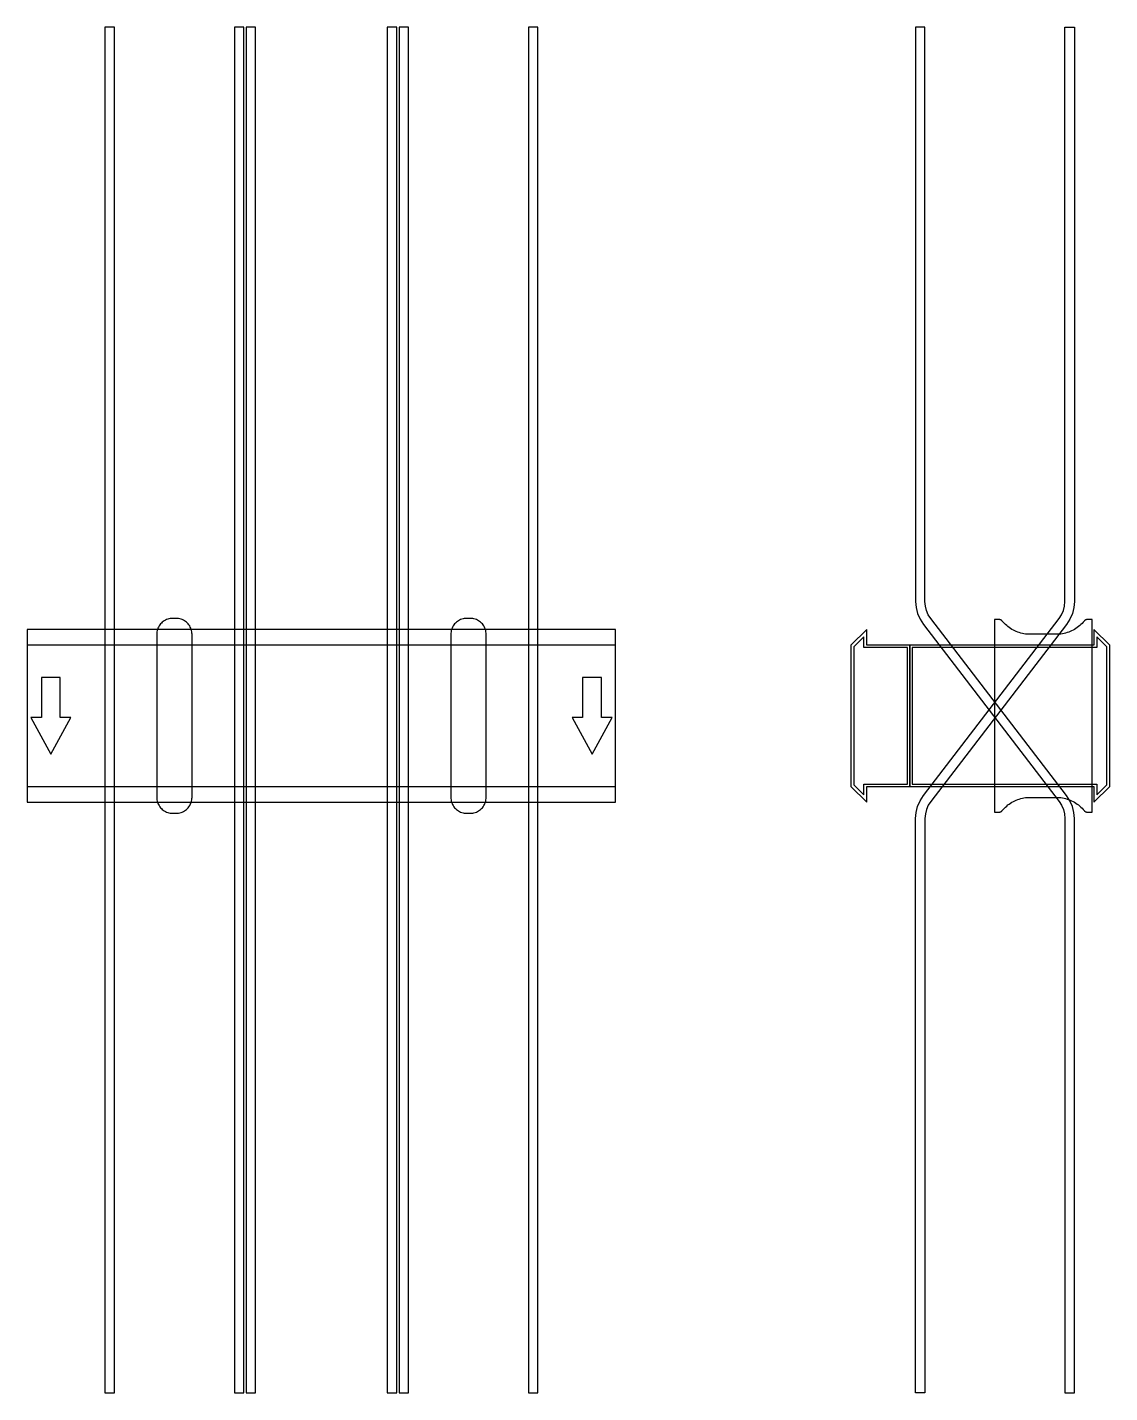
# Model space of a CAD drawing. Extents: x 0 to 920, y -575 to 585.
import ezdxf

# ---------------------------------------------------------------- set-up
doc = ezdxf.new("R2010")
doc.units = 0
doc.layers.add('Halfen', color=7, linetype='CONTINUOUS')

msp = doc.modelspace()

# ---------------------------------------------------------------- linework, layer by layer
at = {"layer": 'Halfen', "color": 7}
for points in [[(74, -575.304), (74, 585.215), (66, 585.215), (66, -575.304)], [(184, -575.304), (184, 585.215), (176, 585.215), (176, -575.304)], [(194, -575.304), (194, 585.215), (186, 585.215), (186, -575.304)], [(314, -575.304), (314, 585.215), (306, 585.215), (306, -575.304)], [(324, -575.304), (324, 585.215), (316, 585.215), (316, -575.304)], [(434, -575.304), (434, 585.215), (426, 585.215), (426, -575.304)], [(890, -575.304), (890, -87.304), (889.573, -82.091), (888.302, -77.018), (886.221, -72.219), (883.387, -67.824), (767.96, 82.605), (765.834, 85.902), (764.274, 89.501), (763.321, 93.306), (763, 97.215), (763, 585.215), (755, 585.215), (755, 97.215), (755.427, 92.002), (756.698, 86.929), (758.779, 82.13), (761.613, 77.735), (877.04, -72.694), (879.166, -75.99), (880.726, -79.589), (881.679, -83.394), (882, -87.304), (882, -575.304)], [(755, -575.304), (755, -87.304), (755.427, -82.091), (756.698, -77.018), (758.779, -72.219), (761.613, -67.824), (877.04, 82.605), (879.166, 85.902), (880.726, 89.501), (881.679, 93.306), (882, 97.215), (882, 585.215), (890, 585.215), (890, 97.215), (889.573, 92.002), (888.302, 86.929), (886.221, 82.13), (883.387, 77.735), (767.96, -72.694), (765.834, -75.99), (764.274, -79.589), (763.321, -83.394), (763, -87.304), (763, -575.304)], [(140, -69.3), (140, -56.8), (140, 69.3), (139.958, 70.359), (139.834, 71.412), (139.627, 72.452), (139.339, 73.472), (138.972, 74.466), (138.529, 75.429), (138.011, 76.354), (137.422, 77.235), (136.765, 78.068), (136.046, 78.846), (135.268, 79.565), (134.435, 80.222), (133.554, 80.811), (132.629, 81.329), (131.666, 81.772), (130.672, 82.139), (129.652, 82.427), (128.612, 82.634), (127.559, 82.758), (126.5, 82.8), (123.5, 82.8), (122.441, 82.758), (121.388, 82.634), (120.348, 82.427), (119.328, 82.139), (118.334, 81.772), (117.371, 81.329), (116.446, 80.811), (115.565, 80.222), (114.732, 79.565), (113.954, 78.846), (113.235, 78.068), (112.578, 77.235), (111.989, 76.354), (111.471, 75.429), (111.028, 74.466), (110.661, 73.472), (110.373, 72.452), (110.166, 71.412), (110.042, 70.359), (110, 69.3), (110, -56.8), (110, -69.3), (110.042, -70.359), (110.166, -71.412), (110.373, -72.452), (110.661, -73.472), (111.028, -74.466), (111.471, -75.429), (111.989, -76.354), (112.578, -77.235), (113.235, -78.068), (113.954, -78.846), (114.732, -79.565), (115.565, -80.222), (116.446, -80.811), (117.371, -81.329), (118.334, -81.772), (119.328, -82.139), (120.348, -82.427), (121.388, -82.634), (122.441, -82.758), (123.5, -82.8), (126.5, -82.8), (127.559, -82.758), (128.612, -82.634), (129.652, -82.427), (130.672, -82.139), (131.666, -81.772), (132.629, -81.329), (133.554, -80.811), (134.435, -80.222), (135.268, -79.565), (136.046, -78.846), (136.765, -78.068), (137.422, -77.235), (138.011, -76.354), (138.529, -75.429), (138.972, -74.466), (139.339, -73.472), (139.627, -72.452), (139.834, -71.412), (139.958, -70.359), (140, -69.3)], [(390, -69.3), (390, -56.8), (390, 69.3), (389.958, 70.359), (389.834, 71.412), (389.627, 72.452), (389.339, 73.472), (388.972, 74.466), (388.529, 75.429), (388.011, 76.354), (387.422, 77.235), (386.765, 78.068), (386.046, 78.846), (385.268, 79.565), (384.435, 80.222), (383.554, 80.811), (382.629, 81.329), (381.666, 81.772), (380.672, 82.139), (379.652, 82.427), (378.612, 82.634), (377.559, 82.758), (376.5, 82.8), (373.5, 82.8), (372.441, 82.758), (371.388, 82.634), (370.348, 82.427), (369.328, 82.139), (368.334, 81.772), (367.371, 81.329), (366.446, 80.811), (365.565, 80.222), (364.732, 79.565), (363.954, 78.846), (363.235, 78.068), (362.578, 77.235), (361.989, 76.354), (361.471, 75.429), (361.028, 74.466), (360.661, 73.472), (360.373, 72.452), (360.166, 71.412), (360.042, 70.359), (360, 69.3), (360, -56.8), (360, -69.3), (360.042, -70.359), (360.166, -71.412), (360.373, -72.452), (360.661, -73.472), (361.028, -74.466), (361.471, -75.429), (361.989, -76.354), (362.578, -77.235), (363.235, -78.068), (363.954, -78.846), (364.732, -79.565), (365.565, -80.222), (366.446, -80.811), (367.371, -81.329), (368.334, -81.772), (369.328, -82.139), (370.348, -82.427), (371.388, -82.634), (372.441, -82.758), (373.5, -82.8), (376.5, -82.8), (377.559, -82.758), (378.612, -82.634), (379.652, -82.427), (380.672, -82.139), (381.666, -81.772), (382.629, -81.329), (383.554, -80.811), (384.435, -80.222), (385.268, -79.565), (386.046, -78.846), (386.765, -78.068), (387.422, -77.235), (388.011, -76.354), (388.529, -75.429), (388.972, -74.466), (389.339, -73.472), (389.627, -72.452), (389.834, -71.412), (389.958, -70.359), (390, -69.3)], [(905, -81.8), (905, 81.8), (901, 81.8), (900.846, 81.797), (900.691, 81.786), (900.538, 81.769), (900.385, 81.746), (900.234, 81.715), (900.084, 81.678), (899.936, 81.634), (899.789, 81.584), (899.646, 81.527), (899.505, 81.464), (899.366, 81.395), (899.231, 81.32), (899.1, 81.239), (898.972, 81.153), (898.848, 81.06), (898.728, 80.963), (898.613, 80.86), (898.502, 80.752), (898.397, 80.639), (898.296, 80.522), (897.41, 79.491), (896.479, 78.5), (895.505, 77.551), (894.491, 76.646), (893.437, 75.787), (892.347, 74.975), (891.222, 74.211), (890.064, 73.499), (888.876, 72.838), (887.66, 72.23), (886.418, 71.676), (885.153, 71.178), (883.867, 70.736), (882.563, 70.351), (881.243, 70.024), (879.911, 69.756), (878.567, 69.547), (877.216, 69.397), (875.859, 69.307), (874.5, 69.277), (852.5, 69.277), (851.141, 69.307), (849.784, 69.397), (848.433, 69.547), (847.089, 69.756), (845.757, 70.024), (844.437, 70.351), (843.133, 70.736), (841.847, 71.178), (840.582, 71.676), (839.34, 72.23), (838.124, 72.838), (836.936, 73.499), (835.778, 74.211), (834.653, 74.975), (833.563, 75.787), (832.509, 76.646), (831.495, 77.551), (830.521, 78.5), (829.59, 79.491), (828.704, 80.522), (828.603, 80.639), (828.498, 80.752), (828.387, 80.86), (828.272, 80.963), (828.152, 81.06), (828.028, 81.153), (827.9, 81.239), (827.769, 81.32), (827.634, 81.395), (827.495, 81.464), (827.354, 81.527), (827.211, 81.584), (827.064, 81.634), (826.916, 81.678), (826.766, 81.715), (826.615, 81.746), (826.462, 81.769), (826.309, 81.786), (826.154, 81.797), (826, 81.8), (822, 81.8), (822, -81.8), (826, -81.8), (826.154, -81.797), (826.309, -81.786), (826.462, -81.769), (826.615, -81.746), (826.766, -81.715), (826.916, -81.678), (827.064, -81.634), (827.211, -81.584), (827.354, -81.527), (827.495, -81.464), (827.634, -81.395), (827.769, -81.32), (827.9, -81.239), (828.028, -81.153), (828.152, -81.06), (828.272, -80.963), (828.387, -80.86), (828.498, -80.752), (828.603, -80.639), (828.704, -80.522), (829.59, -79.491), (830.521, -78.5), (831.495, -77.551), (832.509, -76.646), (833.563, -75.787), (834.653, -74.975), (835.778, -74.211), (836.936, -73.499), (838.124, -72.838), (839.34, -72.23), (840.582, -71.676), (841.847, -71.178), (843.133, -70.736), (844.437, -70.351), (845.757, -70.024), (847.089, -69.756), (848.433, -69.547), (849.784, -69.397), (851.141, -69.307), (852.5, -69.277), (874.5, -69.277), (875.859, -69.307), (877.216, -69.397), (878.567, -69.547), (879.911, -69.756), (881.243, -70.024), (882.563, -70.351), (883.867, -70.736), (885.153, -71.178), (886.418, -71.676), (887.66, -72.23), (888.876, -72.838), (890.064, -73.499), (891.222, -74.211), (892.347, -74.975), (893.437, -75.787), (894.491, -76.646), (895.505, -77.551), (896.479, -78.5), (897.41, -79.491), (898.296, -80.522), (898.397, -80.639), (898.502, -80.752), (898.613, -80.86), (898.728, -80.963), (898.848, -81.06), (898.972, -81.153), (899.1, -81.239), (899.231, -81.32), (899.366, -81.395), (899.505, -81.464), (899.646, -81.527), (899.789, -81.584), (899.936, -81.634), (900.084, -81.678), (900.234, -81.715), (900.385, -81.746), (900.538, -81.769), (900.691, -81.786), (900.846, -81.797), (901, -81.8)], [(0, -73.5), (500, -73.5), (500, 73.5), (0, 73.5)], [(750, -60), (750, 60), (713.5, 60), (713.5, 73.5), (700, 60), (700, -60), (713.5, -73.5), (713.5, -60)], [(920, -60), (920, 60), (906.5, 73.5), (906.5, 60), (750, 60), (750, -60), (906.5, -60), (906.5, -73.5)], [(0, -60), (500, -60), (500, 60), (0, 60)], [(748, -58), (748, 58), (711, 58), (711, 67.25), (702.5, 58.75), (702.5, -58.75), (711, -67.25), (711, -58)], [(917.5, -58.75), (917.5, 58.75), (909, 67.25), (909, 58), (752, 58), (752, -58), (909, -58), (909, -67.25)], [(20, -32.5), (37, -1.5), (28, -1.5), (28, 32.5), (12, 32.5), (12, -1.5), (3, -1.5)], [(480, -32.5), (497, -1.5), (488, -1.5), (488, 32.5), (472, 32.5), (472, -1.5), (463, -1.5)]]:
    msp.add_lwpolyline(points, close=True, dxfattribs=at)

doc.saveas('drawing.dxf')
